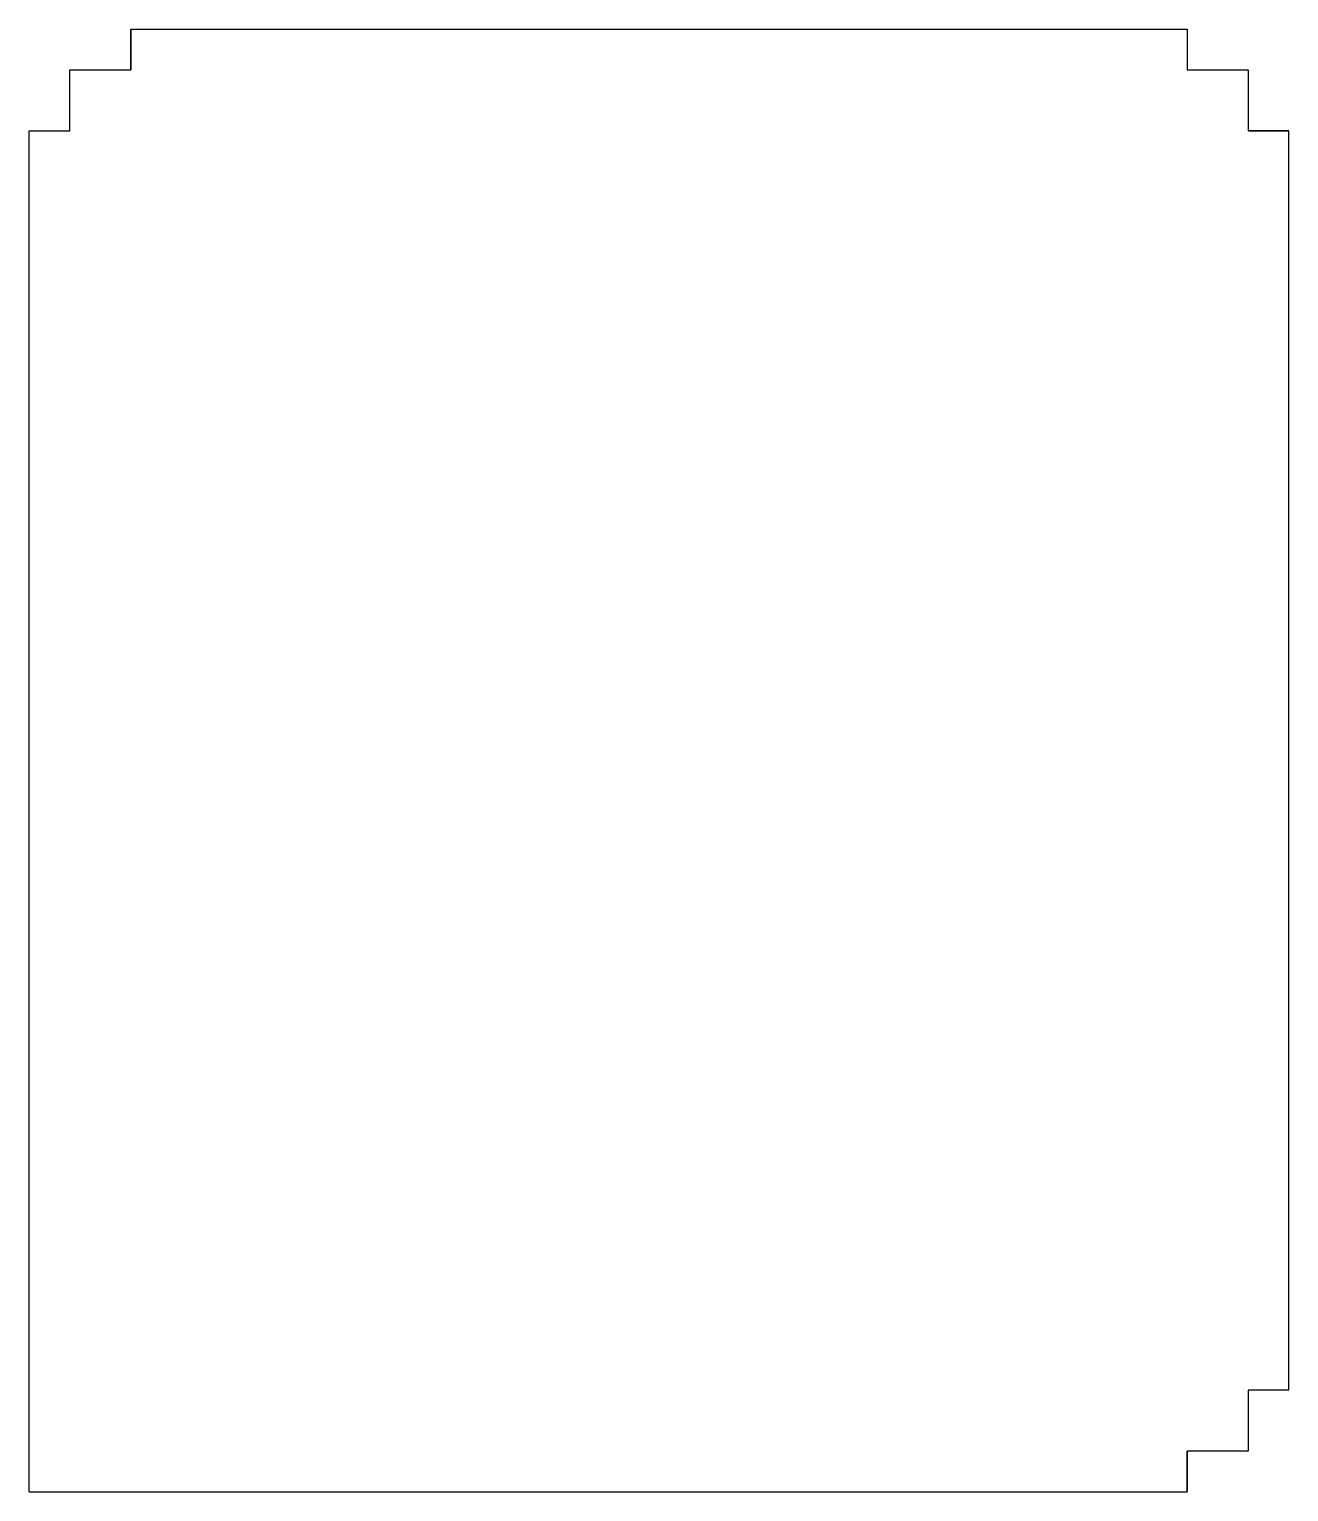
# Model space of a CAD drawing. Header units: millimetres. Extents: x 5 to 315, y 5 to 365.
import ezdxf

# ---------------------------------------------------------------- set-up
doc = ezdxf.new("R2010")
doc.units = ezdxf.units.MM
doc.layers.add('Cut014', color=7, linetype='CONTINUOUS')

msp = doc.modelspace()

# ---------------------------------------------------------------- linework, layer by layer
at = {"layer": 'Cut014'}
for p, q in [((30, 365, 22), (30, 355, 22)), ((30, 365, 22), (290, 365, 22)), ((30, 355, 18), (30, 365, 18)), ((30, 365, 18), (290, 365, 18)), ((30, 355, 18), (30, 365, 18)), ((30, 365, 22), (30, 355, 22)), ((30, 365, 18), (30, 365, 22)), ((30, 365, 18), (290, 365, 18)), ((30, 365, 22), (290, 365, 22)), ((30, 365, 18), (30, 365, 22)), ((290, 365, 22), (290, 355, 22)), ((290, 365, 18), (290, 355, 18)), ((290, 365, 18), (290, 365, 22)), ((290, 365, 22), (290, 355, 22)), ((290, 365, 18), (290, 355, 18)), ((290, 365, 18), (290, 365, 22)), ((15, 340, 22), (15, 355, 22)), ((15, 355, 22), (30, 355, 22)), ((15, 340, 18), (15, 355, 18)), ((15, 355, 18), (30, 355, 18)), ((15, 340, 18), (15, 355, 18)), ((15, 340, 22), (15, 355, 22)), ((15, 355, 18), (15, 355, 22)), ((15, 355, 18), (15, 355, 22)), ((15, 355, 22), (30, 355, 22)), ((15, 355, 18), (30, 355, 18)), ((30, 355, 22), (30, 355, 18)), ((30, 355, 22), (30, 355, 18)), ((290, 355, 22), (305, 355, 22)), ((290, 355, 18), (305, 355, 18)), ((290, 355, 18), (290, 355, 22)), ((290, 355, 18), (305, 355, 18)), ((290, 355, 18), (290, 355, 22)), ((290, 355, 22), (305, 355, 22)), ((305, 355, 22), (305, 340, 22)), ((305, 355, 18), (305, 340, 18)), ((305, 355, 18), (305, 355, 22)), ((305, 355, 18), (305, 355, 22)), ((305, 355, 22), (305, 340, 22)), ((305, 355, 18), (305, 340, 18)), ((5, 5, 22), (5, 340, 22)), ((5, 340, 18), (5, 340, 22)), ((5, 5, 18), (5, 340, 18)), ((5, 5, 22), (5, 340, 22)), ((5, 340, 22), (15, 340, 22)), ((5, 340, 22), (15, 340, 22)), ((5, 340, 18), (15, 340, 18)), ((5, 340, 18), (5, 340, 22)), ((5, 5, 18), (5, 340, 18)), ((5, 340, 18), (15, 340, 18)), ((15, 340, 18), (15, 340, 22)), ((15, 340, 18), (15, 340, 22)), ((315, 340, 22), (305, 340, 22)), ((305, 340, 18), (315, 340, 18)), ((305, 340, 22), (305, 340, 18)), ((305, 340, 18), (315, 340, 18)), ((305, 340, 22), (305, 340, 18)), ((315, 340, 22), (305, 340, 22)), ((315, 30, 22), (315, 340, 22)), ((315, 30, 18), (315, 340, 18)), ((315, 340, 18), (315, 340, 22)), ((315, 30, 22), (315, 340, 22)), ((315, 340, 18), (315, 340, 22)), ((315, 30, 18), (315, 340, 18)), ((315, 30, 22), (305, 30, 22)), ((305, 30, 22), (305, 15, 22)), ((315, 30, 18), (305, 30, 18)), ((305, 30, 18), (305, 15, 18)), ((315, 30, 22), (305, 30, 22)), ((305, 30, 18), (305, 30, 22)), ((315, 30, 18), (305, 30, 18)), ((305, 30, 18), (305, 15, 18)), ((305, 30, 18), (305, 30, 22)), ((305, 30, 22), (305, 15, 22)), ((315, 30, 18), (315, 30, 22)), ((315, 30, 18), (315, 30, 22)), ((305, 15, 22), (290, 15, 22)), ((290, 5, 22), (290, 15, 22)), ((305, 15, 18), (290, 15, 18)), ((290, 15, 18), (290, 5, 18)), ((305, 15, 22), (290, 15, 22)), ((290, 15, 22), (290, 15, 18)), ((305, 15, 18), (290, 15, 18)), ((290, 15, 18), (290, 5, 18)), ((290, 15, 22), (290, 15, 18)), ((290, 5, 22), (290, 15, 22)), ((305, 15, 18), (305, 15, 22)), ((305, 15, 18), (305, 15, 22)), ((5, 5, 18), (5, 5, 22)), ((5, 5, 22), (290, 5, 22)), ((5, 5, 18), (290, 5, 18)), ((5, 5, 18), (290, 5, 18)), ((5, 5, 22), (290, 5, 22)), ((5, 5, 18), (5, 5, 22)), ((290, 5, 18), (290, 5, 22)), ((290, 5, 18), (290, 5, 22))]:
    msp.add_line(p, q, dxfattribs=at)

doc.saveas('drawing.dxf')
